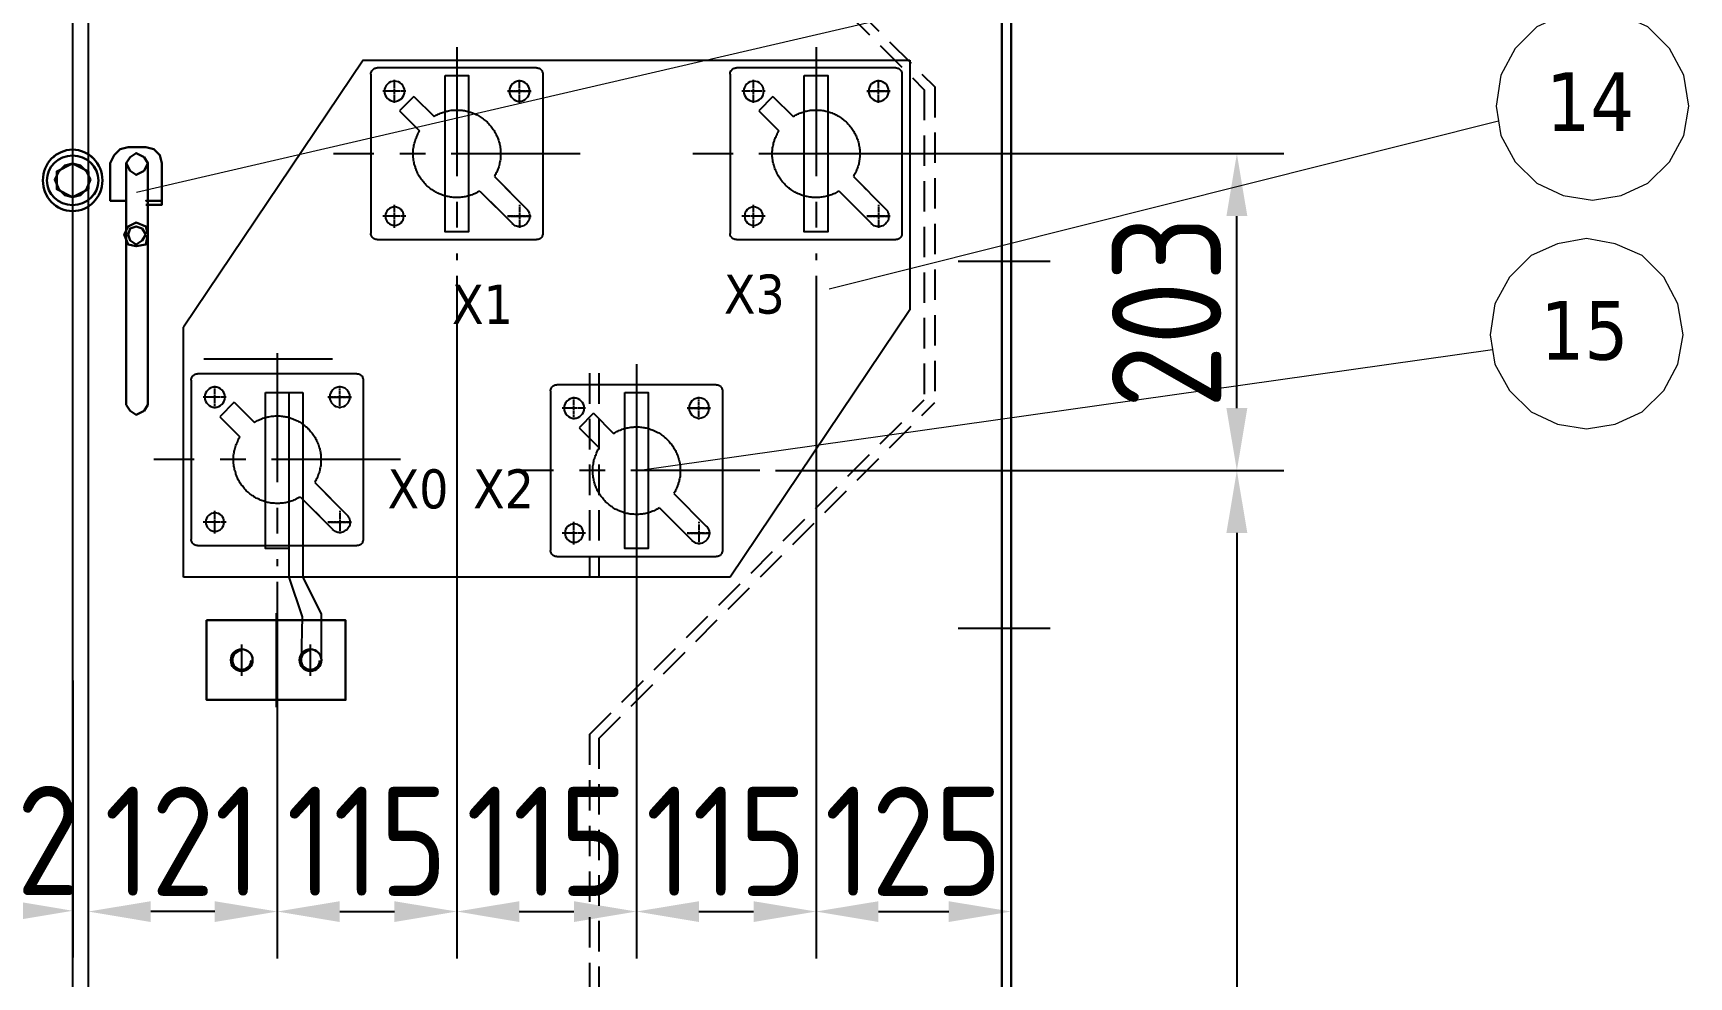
# Model space of a CAD drawing. Header units: millimetres. Extents: x 70841 to 133731, y -170061 to -164340.
# Drawn here: x 91318 to 92378, y -166669 to -166065 of the extents above; entities that cross this region are included whole.
import ezdxf

# ---------------------------------------------------------------- set-up
doc = ezdxf.new("R2010")
doc.units = ezdxf.units.MM
doc.header["$LTSCALE"] = 13
doc.linetypes.add('CENTERX2', pattern=[101.6, 63.5, -12.7, 12.7, -12.7])
doc.linetypes.add('DASHED', pattern=[0.75, 0.5, -0.25])
for name, color, linetype in [('1', 4, 'Continuous'), ('2细线层', 4, 'Continuous'), ('4虚线层', 6, 'DASHED'), ('粗实线', 4, 'Continuous')]:
    doc.layers.add(name, color=color, linetype=linetype)
doc.layers.add('标注、文本', color=3, linetype='Continuous', lineweight=25)
doc.layers.add('铁心', color=3, linetype='Continuous', lineweight=0)
doc.styles.get("Standard").update_dxf_attribs({"font": 'gbenor.shx', "bigfont": 'gbcbig.shx'})
doc.styles.add('Tahoma$001', font='tahoma.ttf', dxfattribs={"height": 2.159784})
doc.dimstyles.new('1-15', dxfattribs={"dimscale": 20, "dimtxt": 3.5, "dimasz": 2, "dimexe": 1.5, "dimexo": 0.5, "dimgap": 0.5, "dimtad": 1, "dimtoh": 1, "dimdec": 1, "dimdsep": 46, "dimtxsty": 'Standard', "dimcen": 2.5, "dimclrd": 3, "dimclre": 3, "dimclrt": 3, "dimadec": 0, "dimazin": 2, "dimtfac": 1, "dimtdec": 1, "dimtmove": 0, "dimatfit": 2, "dimfxl": 1, "dimarcsym": 0})

# ---------------------------------------------------------------- blocks, each defined once
blk = doc.blocks.new('A$C5EF15113')
at = {"layer": '1', "color": 1, "linetype": 'CENTERX2', "lineweight": -3, "ltscale": 0.1}
for p, q in [((79, 136.4), (79, 0)), ((0, 68.2), (158, 68.2))]:
    blk.add_line(p, q, dxfattribs=at)
at = {"layer": '2细线层'}
for points in [[(28, 123.2), (27.4, 123.2), (26.9, 123.1), (26.4, 122.9), (25.9, 122.7), (25.5, 122.4), (25.1, 122), (24.7, 121.6), (24.4, 121.2), (24.3, 120.7), (24.1, 120.2), (24, 119.8), (24, 119.2)], [(24, 119.2), (24, 17.1)], [(28, 123.2), (130, 123.2)], [(134, 119.2), (134, 119.8), (133.9, 120.2), (133.7, 120.7), (133.5, 121.2), (133.2, 121.6), (132.8, 122), (132.4, 122.4), (132, 122.7), (131.5, 122.9), (131, 123.1), (130.6, 123.2), (130, 123.2)], [(134, 119.2), (134, 17.1)], [(32.5, 108.2), (31.5, 108.2)], [(31.6, 108.2), (32.6, 108.2)], [(33, 108.2), (32.7, 108.2)], [(32.8, 108.2), (33.1, 108.2)], [(34.5, 108.2), (33.2, 108.2)], [(33.3, 108.2), (34.6, 108.2)], [(35, 108.2), (34.8, 108.2)], [(34.9, 108.2), (35.1, 108.2)], [(36.5, 108.2), (35.3, 108.2)], [(35.4, 108.2), (36.6, 108.2)], [(37, 108.2), (36.7, 108.2)], [(36.8, 108.2), (37.1, 108.2)], [(37.3, 108.2), (38.6, 108.2)], [(38.5, 108.2), (37.3, 108.2)], [(39, 108.2), (38.8, 108.2)], [(38.9, 108.2), (39.1, 108.2)], [(39, 114.6), (39, 115.5)], [(39, 114.6), (39, 115.5)], [(39, 114.1), (39, 114.3)], [(39, 114.1), (39, 114.3)], [(39, 112.6), (39, 113.8)], [(39, 112.6), (39, 113.8)], [(39, 112.1), (39, 112.3)], [(39, 112.1), (39, 112.3)], [(39, 110.6), (39, 111.9)], [(39, 110.6), (39, 111.9)], [(39, 110.1), (39, 110.3)], [(39, 110.1), (39, 110.3)], [(39, 108.5), (39, 109.8)], [(39, 108.5), (39, 109.8)], [(39, 108.1), (39, 108.4)], [(39, 108.1), (39, 108.4)], [(39, 106.6), (39, 107.9)], [(39, 106.6), (39, 107.9)], [(39, 106.1), (39, 106.3)], [(39, 106.1), (39, 106.3)], [(40.5, 108.2), (39.3, 108.2)], [(39.4, 108.2), (40.6, 108.2)], [(41, 108.2), (40.7, 108.2)], [(40.8, 108.2), (41.1, 108.2)], [(42.5, 108.2), (41.3, 108.2)], [(41.4, 108.2), (42.6, 108.2)], [(43.1, 108.2), (42.8, 108.2)], [(42.9, 108.2), (43.2, 108.2)], [(43.3, 108.2), (44.6, 108.2)], [(44.5, 108.2), (43.3, 108.2)], [(44.8, 108.2), (45.1, 108.2)], [(45, 108.2), (44.8, 108.2)], [(46.4, 108.2), (45.3, 108.2)], [(45.4, 108.2), (46.5, 108.2)], [(111.6, 108.2), (112.6, 108.2)], [(112.9, 108.2), (113.1, 108.2)], [(113.4, 108.2), (114.7, 108.2)], [(114.9, 108.2), (115.2, 108.2)], [(115.5, 108.2), (116.6, 108.2)], [(116.9, 108.2), (117.2, 108.2)], [(117.4, 108.2), (118.7, 108.2)], [(119, 114.6), (119, 115.5)], [(119, 114.1), (119, 114.3)], [(119, 112.5), (119, 113.8)], [(119, 112.1), (119, 112.3)], [(119, 110.6), (119, 111.9)], [(119, 110.1), (119, 110.3)], [(119, 108.5), (119, 109.8)], [(119, 108.1), (119, 108.4)], [(119, 108.2), (119.2, 108.2)], [(119, 106.6), (119, 107.9)], [(119, 106.1), (119, 106.3)], [(119.5, 108.2), (120.6, 108.2)], [(120.9, 108.2), (121.2, 108.2)], [(121.4, 108.2), (122.7, 108.2)], [(123, 108.2), (123.2, 108.2)], [(123.4, 108.2), (124.7, 108.2)], [(124.9, 108.2), (125.2, 108.2)], [(125.4, 108.2), (126.5, 108.2)], [(39, 104.6), (39, 105.8)], [(39, 104.6), (39, 105.8)], [(39, 104.1), (39, 104.4)], [(39, 104.1), (39, 104.4)], [(39, 102.6), (39, 103.9)], [(39, 102.6), (39, 103.9)], [(39, 102.1), (39, 102.3)], [(39, 102.1), (39, 102.3)], [(39, 100.9), (39, 101.8)], [(39, 100.9), (39, 101.8)], [(93.6, 92), (92.9, 92.5), (92.3, 92.8), (91.6, 93.2), (90.9, 93.5), (90.2, 93.8), (89.5, 94.1), (88.8, 94.4), (88.1, 94.7), (87.3, 94.9), (86.5, 95.1), (85.7, 95.4), (85.1, 95.5), (84.3, 95.7), (83.5, 95.8), (82.7, 96), (81.9, 96.1), (81.2, 96.1), (80.4, 96.2), (79.6, 96.2), (78.8, 96.2), (78, 96.2), (77.3, 96.2), (76.5, 96.1), (75.7, 96), (74.9, 95.9), (74.1, 95.8), (73.4, 95.6), (72.7, 95.5), (71.9, 95.3), (71.1, 95.1), (70.3, 94.8), (69.7, 94.6), (68.9, 94.3), (68.2, 94), (67.5, 93.7), (66.7, 93.3), (66.1, 93.1), (65.4, 92.7), (64.7, 92.3), (64, 91.9), (63.4, 91.5), (62.7, 91), (62.2, 90.5), (61.5, 90), (60.9, 89.5), (60.3, 89.1), (59.7, 88.6), (59.1, 88), (58.6, 87.4), (58.1, 86.8), (57.6, 86.2), (57.1, 85.6), (56.6, 85.1), (56.1, 84.4), (55.7, 83.8), (55.2, 83.1), (54.8, 82.4), (54.5, 81.7), (54.1, 81.1), (53.8, 80.4), (53.4, 79.7), (53.1, 79), (52.8, 78.2), (52.5, 77.6), (52.3, 76.8), (52.1, 76), (51.8, 75.3), (51.6, 74.5), (51.5, 73.8), (51.3, 73), (51.2, 72.2), (51.1, 71.4), (51, 70.6), (51, 69.9), (51, 69.1), (51, 68.3), (51, 67.5), (51, 66.7), (51, 66), (51.1, 65.2), (51.1, 64.4), (51.3, 63.7), (51.4, 62.9), (51.6, 62.2), (51.7, 61.4), (52, 60.6), (52.2, 59.9), (52.4, 59.1), (52.7, 58.4), (53, 57.7), (53.3, 57), (53.6, 56.2), (54, 55.5), (54.3, 54.9), (54.7, 54.2), (55, 53.5)], [(106.6, 104.9), (93.6, 92)], [(115.7, 95.7), (102.9, 82.8)], [(106.6, 104.9), (115.7, 95.7)], [(119, 104.6), (119, 105.8)], [(119, 104.1), (119, 104.4)], [(119, 102.6), (119, 103.8)], [(119, 102), (119, 102.3)], [(119, 100.9), (119, 101.8)], [(64.3, 44.3), (65, 43.9), (65.7, 43.6), (66.3, 43.2), (67, 42.8), (67.7, 42.5), (68.5, 42.2), (69.2, 41.9), (70, 41.6), (70.6, 41.4), (71.4, 41.2), (72.2, 41), (72.9, 40.8), (73.7, 40.6), (74.4, 40.5), (75.2, 40.4), (76, 40.3), (76.8, 40.2), (77.6, 40.1), (78.3, 40.1), (79.1, 40.1), (79.9, 40.1), (80.7, 40.2), (81.4, 40.2), (82.2, 40.3), (83, 40.4), (83.8, 40.5), (84.6, 40.7), (85.2, 40.8), (86, 41), (86.8, 41.2), (87.6, 41.5), (88.3, 41.7), (89.1, 42), (89.7, 42.3), (90.4, 42.6), (91.2, 43), (91.9, 43.3), (92.6, 43.6), (93.2, 44), (93.9, 44.4), (94.5, 44.9), (95.2, 45.3), (95.9, 45.8), (96.5, 46.3), (97, 46.8), (97.6, 47.3), (98.2, 47.7), (98.8, 48.3), (99.3, 48.9), (99.9, 49.5), (100.4, 50.1), (100.8, 50.7), (101.3, 51.3), (101.8, 51.9), (102.2, 52.5), (102.7, 53.2), (103.1, 53.9), (103.5, 54.6), (103.9, 55.2), (104.2, 55.9), (104.5, 56.6), (104.8, 57.4), (105.1, 58.1), (105.4, 58.8), (105.6, 59.5), (105.8, 60.3), (106.1, 61), (106.3, 61.8), (106.4, 62.6), (106.6, 63.3), (106.7, 64.1), (106.8, 64.9), (106.9, 65.7), (107, 66.5), (107, 67.2), (107, 68), (107, 68.8), (107, 69.6), (106.9, 70.3), (106.9, 71.1), (106.8, 71.9), (106.6, 72.6), (106.5, 73.4), (106.3, 74.1), (106.2, 74.9), (106, 75.7), (105.7, 76.4), (105.5, 77.2), (105.2, 77.9), (104.9, 78.6), (104.6, 79.3), (104.3, 80.1), (104, 80.8), (103.7, 81.5), (103.3, 82.1), (102.9, 82.8)], [(55, 53.5), (34.3, 32.7)], [(64.3, 44.3), (43.4, 23.5)], [(48.3, 46.8), (44.8, 43.3)], [(34.3, 32.7), (33.8, 32.2), (33.3, 31.6), (33, 30.8), (32.7, 30.1), (32.5, 29.3), (32.4, 28.5), (32.4, 27.8), (32.5, 27), (32.6, 26.2), (32.9, 25.4), (33.3, 24.7), (33.8, 24.1), (34.3, 23.5), (34.9, 23), (35.6, 22.5), (36.2, 22.1), (37, 21.8), (37.8, 21.6), (38.6, 21.5), (39.4, 21.5), (40.1, 21.6), (40.9, 21.8), (41.7, 22.1), (42.4, 22.5), (43, 23), (43.6, 23.5)], [(39, 35.4), (39, 34.5)], [(39, 35.4), (39, 34.5)], [(39, 34.2), (39, 34)], [(39, 34.2), (39, 34)], [(39, 33.7), (39, 32.4)], [(39, 33.7), (39, 32.4)], [(39, 32.2), (39, 32)], [(39, 32.2), (39, 32)], [(57.5, 37.5), (52, 32.1)], [(119, 34.5), (119, 35.4)], [(119, 34), (119, 34.2)], [(119, 32.4), (119, 33.7)], [(119, 32), (119, 32.2)], [(32.5, 28.2), (31.5, 28.2)], [(31.6, 28.2), (32.6, 28.2)], [(33, 28.2), (32.7, 28.2)], [(32.8, 28.2), (33.1, 28.2)], [(34.5, 28.2), (33.2, 28.2)], [(33.3, 28.2), (34.6, 28.2)], [(35, 28.2), (34.8, 28.2)], [(34.9, 28.2), (35.1, 28.2)], [(36.5, 28.2), (35.3, 28.2)], [(35.4, 28.2), (36.6, 28.2)], [(37, 28.2), (36.7, 28.2)], [(36.8, 28.2), (37.1, 28.2)], [(37.3, 28.2), (38.6, 28.2)], [(38.5, 28.2), (37.3, 28.2)], [(39, 28.2), (38.8, 28.2)], [(38.9, 28.2), (39.1, 28.2)], [(39, 31.8), (39, 30.5)], [(39, 31.8), (39, 30.5)], [(39, 30.2), (39, 30)], [(39, 30.2), (39, 30)], [(39, 29.7), (39, 28.4)], [(39, 29.7), (39, 28.4)], [(39, 28.3), (39, 28)], [(39, 28.3), (39, 28)], [(39, 28.2), (39.1, 28.1)], [(39, 27.8), (39, 26.5)], [(39, 27.8), (39, 26.5)], [(39, 26.2), (39, 26)], [(39, 26.2), (39, 26)], [(39, 25.7), (39, 24.5)], [(39, 25.7), (39, 24.5)], [(39, 24.3), (39, 24)], [(39, 24.3), (39, 24)], [(39, 23.8), (39, 22.5)], [(39, 23.8), (39, 22.5)], [(39, 22.2), (39, 22)], [(39, 22.2), (39, 22)], [(39, 21.7), (39, 20.8)], [(39, 21.7), (39, 20.8)], [(40.5, 28.2), (39.3, 28.2)], [(39.4, 28.2), (40.6, 28.2)], [(41, 28.2), (40.7, 28.2)], [(40.8, 28.2), (41.1, 28.2)], [(42.5, 28.2), (41.3, 28.2)], [(41.4, 28.2), (42.6, 28.2)], [(43.1, 28.2), (42.8, 28.2)], [(42.9, 28.2), (43.2, 28.2)], [(43.3, 28.2), (44.6, 28.2)], [(44.5, 28.2), (43.3, 28.2)], [(44.8, 28.2), (45.1, 28.2)], [(45, 28.2), (44.8, 28.2)], [(46.4, 28.2), (45.3, 28.2)], [(45.4, 28.2), (46.5, 28.2)], [(111.6, 28.1), (112.6, 28.1)], [(112.9, 28.1), (113.1, 28.1)], [(113.4, 28.1), (114.7, 28.1)], [(114.9, 28.1), (115.2, 28.1)], [(115.5, 28.1), (116.6, 28.1)], [(116.9, 28.1), (117.2, 28.1)], [(117.4, 28.1), (118.7, 28.1)], [(119, 30.5), (119, 31.8)], [(119, 30), (119, 30.2)], [(119, 28.4), (119, 29.7)], [(119, 28), (119, 28.3)], [(119, 28.1), (119.2, 28.1)], [(119, 26.5), (119, 27.8)], [(119, 26), (119, 26.2)], [(119, 24.5), (119, 25.7)], [(119, 24), (119, 24.3)], [(119, 22.5), (119, 23.8)], [(119, 22), (119, 22.2)], [(119, 20.8), (119, 21.7)], [(119.5, 28.1), (120.6, 28.1)], [(120.9, 28.1), (121.2, 28.1)], [(121.4, 28.1), (122.7, 28.1)], [(123, 28.1), (123.2, 28.1)], [(123.4, 28.1), (124.7, 28.1)], [(124.9, 28.1), (125.2, 28.1)], [(125.4, 28.1), (126.5, 28.1)], [(24, 17.1), (24, 16.6), (24.1, 16.1), (24.3, 15.6), (24.4, 15.1), (24.7, 14.7), (25.1, 14.3), (25.5, 13.9), (25.9, 13.6), (26.4, 13.4), (26.9, 13.2), (27.4, 13.2), (28, 13.2)], [(130, 13.2), (28, 13.2)], [(130, 13.2), (130.6, 13.2), (131, 13.2), (131.5, 13.4), (132, 13.6), (132.4, 13.9), (132.8, 14.3), (133.2, 14.7), (133.5, 15.1), (133.7, 15.6), (133.9, 16.1), (134, 16.6), (134, 17.1)]]:
    blk.add_lwpolyline(points, dxfattribs=at)
for centre, radius in [((38.9, 108.3), 6.48), ((118.9, 108.2), 6.48), ((118.9, 28.2), 5.9)]:
    blk.add_circle(centre, radius, dxfattribs=at)
blk = doc.blocks.new('A$C3970166B')
at = {"layer": '标注、文本', "color": 4, "lineweight": 30}
for points in [[(20.32, 13.55), (18.63, 16.93), (16.09, 19.47), (12.7, 20.32), (9.31, 19.47), (6.77, 16.93), (5.08, 13.55), (6.77, 9.31), (9.31, 6.77), (12.7, 5.93), (16.09, 6.77), (18.63, 9.31)], [(19.47, 16.93), (12.7, 20.32), (5.93, 16.93), (5.93, 9.31), (12.7, 5.93), (19.47, 9.31)]]:
    blk.add_lwpolyline(points, close=True, dxfattribs=at)
for major_axis, ratio in [((0, 13.12), 0.967742), ((-11.01, 0), 0.961538)]:
    blk.add_ellipse((12.7, 13.12), major_axis=major_axis, ratio=ratio, start_param=0, end_param=6.283185, dxfattribs=at)
blk = doc.blocks.new('*D1608')
at = {"layer": 'Defpoints', "color": 0, "transparency": 16777216}
for p in [(91241.1, -166469.4), (91343.1, -166469.4), (91343.1, -166626.8)]:
    blk.add_point(p, dxfattribs=at)
at = {"layer": '标注、文本', "color": 3, "lineweight": -2, "transparency": 16777216}
for p, q in [((91241.1, -166479.4), (91241.1, -166656.8)), ((91343.1, -166479.4), (91343.1, -166656.8)), ((91281.1, -166626.8), (91303.1, -166626.8))]:
    blk.add_line(p, q, dxfattribs=at)
at = {"layer": '标注、文本', "color": 3, "transparency": 16777216}
for points in [[(91281.1, -166620.1), (91281.1, -166633.5), (91241.1, -166626.8)], [(91303.1, -166620.1), (91303.1, -166633.5), (91343.1, -166626.8)]]:
    blk.add_solid(points, dxfattribs=at)
at = {"layer": '标注、文本', "color": 3, "transparency": 16777216, "insert": (91292.1, -166581.8), "char_height": 70, "attachment_point": 5}
blk.add_mtext('102', dxfattribs=at)
blk = doc.blocks.new('*D1609')
at = {"layer": 'Defpoints', "color": 0, "transparency": 16777216}
for p in [(91353.1, -166406), (91474.1, -166406), (91353.1, -166627.3)]:
    blk.add_point(p, dxfattribs=at)
at = {"layer": '标注、文本', "color": 3, "lineweight": -2, "transparency": 16777216}
for p, q in [((91353.1, -166416), (91353.1, -166657.3)), ((91474.1, -166416), (91474.1, -166657.3)), ((91434.1, -166627.3), (91393.1, -166627.3))]:
    blk.add_line(p, q, dxfattribs=at)
at = {"layer": '标注、文本', "color": 3, "transparency": 16777216}
for points in [[(91393.1, -166620.7), (91393.1, -166634), (91353.1, -166627.3)], [(91434.1, -166620.7), (91434.1, -166634), (91474.1, -166627.3)]]:
    blk.add_solid(points, dxfattribs=at)
at = {"layer": '标注、文本', "color": 3, "transparency": 16777216, "insert": (91413.6, -166582.3), "char_height": 70, "attachment_point": 5}
blk.add_mtext('121', dxfattribs=at)
blk = doc.blocks.new('*D1610')
at = {"layer": 'Defpoints', "color": 0, "transparency": 16777216}
for p in [(91589.1, -166210), (91474.1, -166406), (91589.1, -166627.3)]:
    blk.add_point(p, dxfattribs=at)
at = {"layer": '标注、文本', "color": 3, "lineweight": -2, "transparency": 16777216}
for p, q in [((91589.1, -166220), (91589.1, -166657.3)), ((91474.1, -166416), (91474.1, -166657.3)), ((91514.1, -166627.3), (91549.1, -166627.3))]:
    blk.add_line(p, q, dxfattribs=at)
at = {"layer": '标注、文本', "color": 3, "transparency": 16777216}
for points in [[(91514.1, -166620.7), (91514.1, -166634), (91474.1, -166627.3)], [(91549.1, -166620.7), (91549.1, -166634), (91589.1, -166627.3)]]:
    blk.add_solid(points, dxfattribs=at)
at = {"layer": '标注、文本', "color": 3, "transparency": 16777216, "insert": (91531.6, -166582.3), "char_height": 70, "attachment_point": 5}
blk.add_mtext('115', dxfattribs=at)
blk = doc.blocks.new('*D1611')
at = {"layer": 'Defpoints', "color": 0, "transparency": 16777216}
for p in [(91589.1, -166210), (91704.1, -166276.6), (91704.1, -166627.3)]:
    blk.add_point(p, dxfattribs=at)
at = {"layer": '标注、文本', "color": 3, "lineweight": -2, "transparency": 16777216}
for p, q in [((91589.1, -166220), (91589.1, -166657.3)), ((91704.1, -166286.6), (91704.1, -166657.3)), ((91629.1, -166627.3), (91664.1, -166627.3))]:
    blk.add_line(p, q, dxfattribs=at)
at = {"layer": '标注、文本', "color": 3, "transparency": 16777216}
for points in [[(91629.1, -166620.7), (91629.1, -166634), (91589.1, -166627.3)], [(91664.1, -166620.7), (91664.1, -166634), (91704.1, -166627.3)]]:
    blk.add_solid(points, dxfattribs=at)
at = {"layer": '标注、文本', "color": 3, "transparency": 16777216, "insert": (91646.6, -166582.3), "char_height": 70, "attachment_point": 5}
blk.add_mtext('115', dxfattribs=at)
blk = doc.blocks.new('*D1612')
at = {"layer": 'Defpoints', "color": 0, "transparency": 16777216}
for p in [(91819.1, -166210), (91704.1, -166276.6), (91819.1, -166627.3)]:
    blk.add_point(p, dxfattribs=at)
at = {"layer": '标注、文本', "color": 3, "lineweight": -2, "transparency": 16777216}
for p, q in [((91819.1, -166220), (91819.1, -166657.3)), ((91704.1, -166286.6), (91704.1, -166657.3)), ((91744.1, -166627.3), (91779.1, -166627.3))]:
    blk.add_line(p, q, dxfattribs=at)
at = {"layer": '标注、文本', "color": 3, "transparency": 16777216}
for points in [[(91744.1, -166620.7), (91744.1, -166634), (91704.1, -166627.3)], [(91779.1, -166620.7), (91779.1, -166634), (91819.1, -166627.3)]]:
    blk.add_solid(points, dxfattribs=at)
at = {"layer": '标注、文本', "color": 3, "transparency": 16777216, "insert": (91761.6, -166582.3), "char_height": 70, "attachment_point": 5}
blk.add_mtext('115', dxfattribs=at)
blk = doc.blocks.new('*D1613')
at = {"layer": 'Defpoints', "color": 0, "transparency": 16777216}
for p in [(91819.1, -166210), (91944.1, -166210), (91944.1, -166627.3)]:
    blk.add_point(p, dxfattribs=at)
at = {"layer": '标注、文本', "color": 3, "lineweight": -2, "transparency": 16777216}
for p, q in [((91819.1, -166220), (91819.1, -166657.3)), ((91944.1, -166220), (91944.1, -166657.3)), ((91859.1, -166627.3), (91904.1, -166627.3))]:
    blk.add_line(p, q, dxfattribs=at)
at = {"layer": '标注、文本', "color": 3, "transparency": 16777216}
for points in [[(91859.1, -166620.7), (91859.1, -166634), (91819.1, -166627.3)], [(91904.1, -166620.7), (91904.1, -166634), (91944.1, -166627.3)]]:
    blk.add_solid(points, dxfattribs=at)
at = {"layer": '标注、文本', "color": 3, "transparency": 16777216, "insert": (91881.6, -166582.3), "char_height": 70, "attachment_point": 5}
blk.add_mtext('125', dxfattribs=at)
blk = doc.blocks.new('*D1594')
at = {"layer": 'Defpoints', "color": 0, "transparency": 16777216}
for p in [(91783.1, -166344.8), (91783.1, -167126.8), (92088.6, -167126.8)]:
    blk.add_point(p, dxfattribs=at)
at = {"layer": '标注、文本', "color": 3, "lineweight": -2, "transparency": 16777216}
for p, q in [((91793.1, -166344.8), (92118.6, -166344.8)), ((92088.6, -166384.8), (92088.6, -167086.8)), ((91793.1, -167126.8), (92118.6, -167126.8))]:
    blk.add_line(p, q, dxfattribs=at)
at = {"layer": '标注、文本', "color": 3, "transparency": 16777216}
for points in [[(92081.9, -166384.8), (92095.3, -166384.8), (92088.6, -166344.8)], [(92081.9, -167086.8), (92095.3, -167086.8), (92088.6, -167126.8)]]:
    blk.add_solid(points, dxfattribs=at)
at = {"layer": '标注、文本', "color": 3, "transparency": 16777216, "insert": (92043.6, -166735.8), "char_height": 70, "attachment_point": 5, "rotation": 90}
blk.add_mtext('782', dxfattribs=at)
blk = doc.blocks.new('*D1595')
at = {"layer": 'Defpoints', "color": 0, "transparency": 16777216}
for p in [(91783.1, -166141.8), (92088.6, -166141.8), (91783.1, -166344.8)]:
    blk.add_point(p, dxfattribs=at)
at = {"layer": '标注、文本', "color": 3, "lineweight": -2, "transparency": 16777216}
for p, q in [((91793.1, -166141.8), (92118.6, -166141.8)), ((92088.6, -166304.8), (92088.6, -166181.8)), ((91793.1, -166344.8), (92118.6, -166344.8))]:
    blk.add_line(p, q, dxfattribs=at)
at = {"layer": '标注、文本', "color": 3, "transparency": 16777216}
for points in [[(92081.9, -166181.8), (92095.3, -166181.8), (92088.6, -166141.8)], [(92081.9, -166304.8), (92095.3, -166304.8), (92088.6, -166344.8)]]:
    blk.add_solid(points, dxfattribs=at)
at = {"layer": '标注、文本', "color": 3, "transparency": 16777216, "insert": (92043.6, -166243.3), "char_height": 70, "attachment_point": 5, "rotation": 90}
blk.add_mtext('203', dxfattribs=at)

msp = doc.modelspace()

# ---------------------------------------------------------------- linework, layer by layer
at = {"layer": '1', "color": 1, "linetype": 'CENTERX2', "lineweight": -3, "ltscale": 0.1}
for p, q in [((91969.063, -166210.99), (91910.063, -166210.99)), ((91427.027, -166273.231), (91519.672, -166273.231)), ((91473.35, -166436.093), (91473.35, -166496.368)), ((91969.063, -166445.99), (91910.063, -166445.99)), ((91451.35, -166476.239), (91451.35, -166456.223)), ((91495.35, -166476.239), (91495.35, -166456.223))]:
    msp.add_line(p, q, dxfattribs=at)
at = {"layer": '4虚线层', "ltscale": 3}
for p, q in [((91674.063, -165886.47), (91888.419, -166100.826)), ((91680.063, -165883.984), (91895.111, -166099.033)), ((91680.063, -165883.984), (91895.111, -166099.033)), ((91888.419, -166100.826), (91888.419, -166299.513)), ((91895.111, -166099.033), (91895.111, -166301.307)), ((91674.063, -166282.465), (91674.063, -166413.038)), ((91680.063, -166282.465), (91680.063, -166413.038)), ((91674.063, -166513.87), (91888.419, -166299.513)), ((91680.063, -166516.355), (91895.111, -166301.307)), ((91674.063, -166513.87), (91674.063, -167020.79)), ((91680.063, -166516.355), (91680.063, -167020.79))]:
    msp.add_line(p, q, dxfattribs=at)
at = {"layer": '标注、文本'}
for p, q in [((91343.063, -165492.763), (91343.063, -167020.79)), ((91353.063, -165492.763), (91353.063, -167020.79)), ((91529.111, -166081.833), (91414.111, -166253.038)), ((91529.111, -166081.833), (91879.111, -166081.833)), ((91879.111, -166081.833), (91879.111, -166241.833)), ((91879.111, -166241.833), (91764.111, -166413.038)), ((91414.111, -166413.038), (91414.111, -166253.038)), ((91481.611, -166294.833), (91490.574, -166294.833)), ((91490.574, -166294.833), (91490.574, -166413.038)), ((91481.611, -166394.833), (91481.611, -166413.038)), ((91764.111, -166413.038), (91414.111, -166413.038)), ((91481.611, -166413.038), (91489.998, -166438.444)), ((91490.574, -166413.038), (91502.131, -166436.748)), ((91489.998, -166438.444), (91489.35, -166466.231)), ((91502.131, -166436.748), (91502.131, -166467.967))]:
    msp.add_line(p, q, dxfattribs=at)
at = {"layer": '标注、文本', "color": 4, "lineweight": 30}
for points in [[(91378.623, -166137.658), (91373.543, -166138.928), (91369.733, -166142.738), (91367.193, -166147.818)], [(91391.323, -166302.758), (91391.323, -166147.818), (91388.783, -166144.008), (91383.703, -166141.468), (91379.893, -166144.008), (91377.353, -166147.818), (91379.893, -166152.898), (91383.703, -166155.438), (91388.783, -166152.898), (91391.323, -166147.818)], [(91378.623, -166137.658), (91390.053, -166137.658)], [(91400.213, -166147.818), (91398.943, -166142.738), (91395.133, -166138.928), (91390.053, -166137.658)], [(91377.353, -166171.948), (91367.193, -166171.948), (91367.193, -166147.818)], [(91377.353, -166147.818), (91377.353, -166302.758)], [(91400.213, -166147.818), (91400.213, -166171.948), (91390.053, -166171.948), (91400.213, -166171.948), (91400.213, -166174.488), (91390.053, -166174.488)], [(91377.353, -166302.758), (91379.893, -166306.568), (91383.703, -166309.108), (91388.783, -166306.568), (91391.323, -166302.758)]]:
    msp.add_lwpolyline(points, dxfattribs=at)
for points in [[(91354.493, -166158.277), (91351.953, -166153.197), (91348.143, -166149.387), (91343.063, -166148.117), (91337.983, -166149.387), (91334.173, -166153.197), (91331.633, -166158.277), (91334.173, -166164.627), (91337.983, -166168.437), (91343.063, -166169.707), (91348.143, -166168.437), (91351.953, -166164.627)], [(91353.223, -166153.197), (91343.063, -166148.117), (91332.903, -166153.197), (91332.903, -166164.627), (91343.063, -166169.707), (91353.223, -166164.627)], [(91391.323, -166193.538), (91390.053, -166188.458), (91383.703, -166185.918), (91378.623, -166188.458), (91376.083, -166193.538), (91378.623, -166199.888), (91383.703, -166201.158), (91390.053, -166199.888)], [(91390.053, -166193.538), (91387.513, -166189.728), (91383.703, -166188.458), (91379.893, -166189.728), (91378.623, -166193.538), (91379.893, -166197.348), (91383.703, -166199.888), (91387.513, -166197.348)], [(91428.85, -166440.731), (91517.85, -166440.731), (91517.85, -166491.731), (91428.85, -166491.731)]]:
    msp.add_lwpolyline(points, close=True, dxfattribs=at)
for centre in [(91451.35, -166466.231), (91495.35, -166466.231)]:
    msp.add_circle(centre, 7, dxfattribs=at)
at = {"layer": '标注、文本'}
for centre in [(91451.35, -166466.231), (91495.35, -166466.231)]:
    msp.add_arc(centre, 6, 90, 0, dxfattribs=at)
at = {"layer": '标注、文本', "color": 4, "lineweight": 30}
for major_axis, ratio in [((0, 19.685), 0.967742), ((-16.51, 0), 0.961538)]:
    msp.add_ellipse((91343.063, -166158.912), major_axis=major_axis, ratio=ratio, start_param=0, end_param=6.283185, dxfattribs=at)
at = {"layer": '粗实线', "lineweight": 30}
for p, q in [((91938.063, -167020.79), (91938.063, -165476.763)), ((91944.063, -167026.79), (91944.063, -165476.763))]:
    msp.add_line(p, q, dxfattribs=at)
at = {"layer": '粗实线'}
for points in [[(91581.611, -166091.833), (91596.611, -166091.833), (91596.611, -166191.833), (91581.611, -166191.833)], [(91811.611, -166091.833), (91826.611, -166091.833), (91826.611, -166191.833), (91811.611, -166191.833)], [(91466.611, -166294.833), (91481.611, -166294.833), (91481.611, -166394.833), (91466.611, -166394.833)], [(91696.611, -166294.833), (91711.611, -166294.833), (91711.611, -166394.833), (91696.611, -166394.833)]]:
    msp.add_lwpolyline(points, close=True, dxfattribs=at)
at = {"layer": '铁心'}
for points in [[(91384.049, -166166.448), (92257.648, -165963.654), (92257.648, -165963.654)], [(91827.598, -166228.353), (92256.069, -166120.734), (92256.069, -166120.734)], [(91704.765, -166344.833), (92252.316, -166267.232), (92252.316, -166267.232)]]:
    msp.add_lwpolyline(points, dxfattribs=at)
for points in [[(92378.05, -166111.397), (92374.737, -166091.519), (92365.702, -166074.351), (92351.847, -166060.497), (92334.679, -166052.967), (92316.307, -166049.654), (92297.633, -166052.967), (92280.767, -166060.497), (92266.912, -166074.351), (92257.575, -166091.519), (92254.564, -166111.397), (92257.575, -166130.071), (92266.912, -166146.938), (92280.767, -166160.792), (92297.633, -166168.623), (92316.307, -166171.635), (92334.679, -166168.623), (92351.847, -166160.792), (92365.702, -166146.938), (92374.737, -166130.071)], [(92374.297, -166257.895), (92370.984, -166238.017), (92361.948, -166220.849), (92348.094, -166206.995), (92330.926, -166199.465), (92312.553, -166196.152), (92293.88, -166199.465), (92277.013, -166206.995), (92263.159, -166220.849), (92253.822, -166238.017), (92250.81, -166257.895), (92253.822, -166276.569), (92263.159, -166293.435), (92277.013, -166307.29), (92293.88, -166315.121), (92312.553, -166318.133), (92330.926, -166315.121), (92348.094, -166307.29), (92361.948, -166293.435), (92370.984, -166276.569)]]:
    msp.add_lwpolyline(points, close=True, dxfattribs=at)

# ---------------------------------------------------------------- block references
at = {"layer": '标注、文本', "xscale": -1}
for p in [(91668.125, -166210.038), (91898.125, -166210.038), (91553.076, -166405.996), (91783.125, -166413.038)]:
    msp.add_blockref('A$C5EF15113', p, dxfattribs=at)
at = {"layer": '标注、文本', "xscale": 1.5, "yscale": 1.5, "zscale": 1.5}
msp.add_blockref('A$C3970166B', (91324.013, -166178.597), dxfattribs=at)

# ---------------------------------------------------------------- texts
at = {"layer": '标注、文本', "style": 'Tahoma$001'}
for s, p in [('X3', (91760.114, -166244.244)), ('X1', (91586.017, -166250.82)), ('X0', (91544.774, -166369.021)), ('X2', (91599.529, -166369.033))]:
    msp.add_text(s, height=25, dxfattribs=at).set_placement(p)
at = {"layer": '铁心', "style": 'Tahoma$001'}
for s, p in [('14', (92286.667, -166127.249)), ('15', (92282.914, -166273.747))]:
    msp.add_text(s, height=37.5893, dxfattribs=at).set_placement(p)

# ---------------------------------------------------------------- dimensions: what is measured, and where the dimension line sits
at = {"layer": '标注、文本'}
for base, p2, picture, middle in [((92088.593, -166141.833), (91783.125, -166141.833), '*D1595', (92043.593, -166243.333)), ((92088.593, -167126.79), (91783.125, -167126.79), '*D1594', (92043.593, -166735.812))]:
    dim = msp.add_linear_dim(base=base, p1=(91783.125, -166344.833), p2=p2, angle=90, dimstyle='1-15', dxfattribs=at)
    dim.commit()
    dim.dimension.update_dxf_attribs({"geometry": picture, "text_midpoint": middle})
for base, p1, p2, picture, middle in [((91589.111, -166627.346), (91474.063, -166405.996), (91589.111, -166210.038), '*D1610', (91531.587, -166582.346)), ((91704.111, -166627.346), (91589.111, -166210.038), (91704.111, -166276.628), '*D1611', (91646.611, -166582.346)), ((91819.111, -166627.346), (91704.111, -166276.628), (91819.111, -166210.038), '*D1612', (91761.611, -166582.346)), ((91944.063, -166627.346), (91819.111, -166210.038), (91944.063, -166210.038), '*D1613', (91881.587, -166582.346)), ((91353.063, -166627.346), (91474.063, -166405.996), (91353.063, -166405.996), '*D1609', (91413.563, -166582.346))]:
    dim = msp.add_linear_dim(base=base, p1=p1, p2=p2, dimstyle='1-15', dxfattribs=at)
    dim.commit()
    dim.dimension.update_dxf_attribs({"geometry": picture, "text_midpoint": middle})
dim = msp.add_linear_dim(base=(91343.063, -166626.814), p1=(91241.063, -166469.423), p2=(91343.063, -166469.423), dimstyle='1-15', dxfattribs=at)
dim.commit()
dim.dimension.update_dxf_attribs({"geometry": '*D1608', "text_midpoint": (91292.063, -166626.814), "dimtype": 160})

doc.saveas('drawing.dxf')
